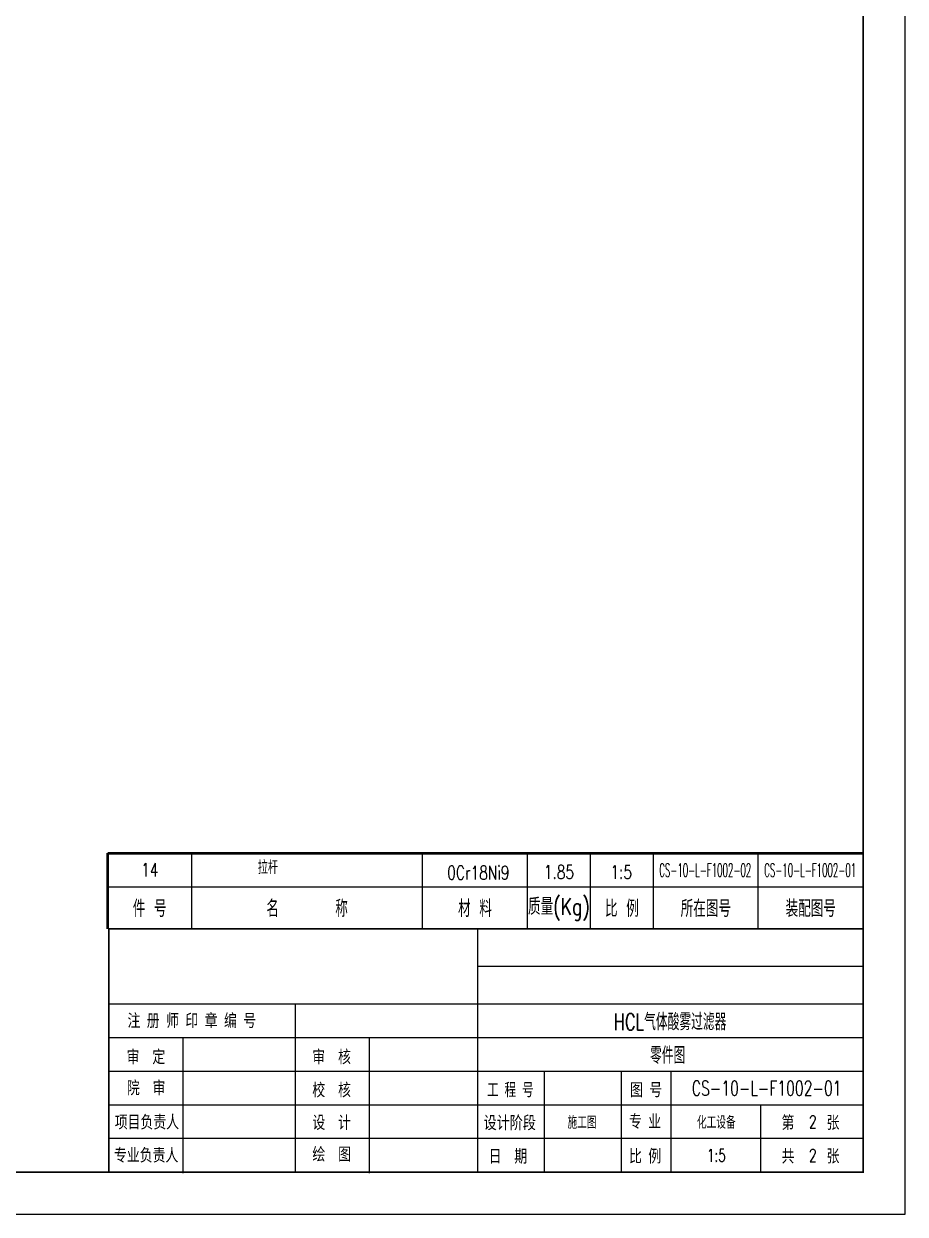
# Model space of a CAD drawing. Header units: millimetres. Extents: x 3722 to 10352, y -3393 to 2547.
# Drawn here: x 9302 to 10352, y -774 to 644 of the extents above; entities that cross this region are included whole.
import ezdxf
from ezdxf.enums import TextEntityAlignment as Align

# ---------------------------------------------------------------- set-up
doc = ezdxf.new("R2010")
doc.units = ezdxf.units.MM
doc.layers.add('CDR_DWG1', color=1, linetype='Continuous', lineweight=50)
doc.layers.add('K1', color=4, linetype='Continuous')
doc.styles.add('hzfs', font='simplex.shx', dxfattribs={"width": 0.7, "bigfont": 'hzfs.shx'})
doc.styles.add('ST', font='', dxfattribs={"width": 0.75})
doc.styles.get('ST').set_extended_font_data('SimSun')

msp = doc.modelspace()

# ---------------------------------------------------------------- linework, layer by layer
for p, q in [((10351.9, -773.5), (10351.9, 2196.5)), ((9501.9, -433.5), (9501.9, -343.5)), ((9776.9, -433.5), (9776.9, -343.5)), ((9901.9, -433.5), (9901.9, -343.5)), ((9976.9, -433.5), (9976.9, -343.5)), ((10051.9, -433.5), (10051.9, -343.5)), ((10176.9, -433.5), (10176.9, -343.5)), ((9401.9, -383.5), (10301.9, -383.5)), ((10301.9, -478.5), (9842.7, -478.5)), ((10301.9, -523.5), (9403.3, -523.5)), ((10301.9, -563.5), (9403.3, -563.5)), ((10301.9, -603.5), (9403.3, -603.5)), ((10072.5, -603.5), (10072.5, -723.5)), ((10301.9, -643.5), (9403.3, -643.5)), ((10301.9, -683.5), (9403.3, -683.5)), ((8251.9, -773.5), (10351.9, -773.5))]:
    msp.add_line(p, q)
at = {"color": 7}
for p, q in [((9842.7, -723.5), (9842.7, -433.5)), ((9625.4, -723.5), (9625.4, -523.5)), ((9491.8, -724.7), (9491.8, -563.5)), ((9713.9, -724.7), (9713.9, -563.5)), ((9922.1, -723.5), (9922.1, -603.5)), ((10014.1, -723.5), (10014.1, -603.5)), ((10179.9, -723.5), (10179.9, -643.5))]:
    msp.add_line(p, q, dxfattribs=at)
at = {"layer": 'CDR_DWG1'}
for p, q in [((9401.9, -343.5), (10301.9, -343.5)), ((9401.9, -433.5), (9401.9, -343.5))]:
    msp.add_line(p, q, dxfattribs=at)
at = {"layer": 'K1', "color": 7}
msp.add_line((9403.3, -723.5), (9403.3, -433.5), dxfattribs=at)
at = {"layer": 'K1', "const_width": 2}
msp.add_lwpolyline([(10301.9, -723.5), (10301.9, 2071.5), (8301.9, 2071.5), (8301.9, -723.5)], close=True, dxfattribs=at)
at = {"layer": 'K1', "color": 7}
for points in [[(10301.9, -433.5, 2, 2, 0), (9403.3, -433.5, 2, 2, 0), (9403.3, -723.5, 2, 2, 0)], [(10301.9, -433.5, 2, 2, 0), (10301.9, -723.5, 2, 2, 0)], [(10301.9, -723.5, 2, 2, 0), (9403.3, -723.5, 2, 2, 0)]]:
    msp.add_lwpolyline(points, format="xyseb", dxfattribs=at)

# ---------------------------------------------------------------- texts
for s, height, style, width, p in [('拉杆', 16, 'hzfs', 0.75, (9580.7, -368.4)), ('注 册 师 印 章 编 号', 15, 'ST', 0.75, (9425.4, -550.2)), ('审  定', 15, 'ST', 0.75, (9424.4, -593.4)), ('审  核', 15, 'ST', 0.75, (9645.6, -593.4)), ('院  审', 15, 'ST', 0.75, (9424.7, -630.3)), ('校  核', 15, 'ST', 0.75, (9645.6, -632.8)), ('工 程 号', 15, 'ST', 0.68, (9853.7, -632.6)), ('图 号', 15, 'ST', 0.75, (10024.1, -632.6)), ('项目负责人', 15, 'ST', 0.75, (9410.2, -671.1)), ('设  计', 15, 'ST', 0.75, (9645.6, -671.6)), ('设计阶段', 15, 'ST', 0.76, (9849.7, -671.9)), ('专 业', 15, 'ST', 0.75, (10022.8, -670.2)), ('第     张 ', 15, 'ST', 0.75, (10204.6, -671.6)), ('专业负责人', 15, 'ST', 0.75, (9409.3, -710.5)), ('绘  图', 15, 'ST', 0.75, (9645.7, -709.3)), ('比 例', 15, 'ST', 0.75, (10022.9, -711.6)), ('共     张', 15, 'ST', 0.75, (10204.6, -711.6)), ('日  期', 15, 'ST', 0.75, (9855.6, -711.8))]:
    msp.add_text(s, height=height, dxfattribs=dict(style=style, width=width)).set_placement(p)
at = {"style": 'hzfs'}
for s, height, width, p in [('14', 16, 0.75, (9451.9, -363.5)), ('1.85', 16, 0.75, (9939.4, -366)), ('CS-10-L-F1002-02', 16, 0.47, (10113.7, -363.7)), ('CS-10-L-F1002-01', 16, 0.47, (10238.7, -363.7)), ('质量(Kg)', 20, 0.75, (9939.4, -408.5)), ('件 号', 20, 0.75, (9451.9, -408.5)), ('名      称', 20, 0.75, (9639.4, -408.5)), ('材 料', 20, 0.75, (9839.4, -408.5)), ('比 例', 20, 0.75, (10014.4, -408.5)), ('所在图号', 20, 0.75, (10114.4, -408.5)), ('装配图号', 20, 0.75, (10239.4, -408.5))]:
    msp.add_text(s, height=height, dxfattribs=dict(at, width=width)).set_placement(p, align=Align.MIDDLE)
at = {"style": 'hzfs', "width": 0.75}
for s, p in [('0Cr18Ni9', (9843.4, -374.7)), ('1:5', (10013.6, -374.1))]:
    msp.add_text(s, height=16, dxfattribs=at).set_placement(p, align=Align.CENTER)
at = {"linetype": 'ByBlock', "style": 'hzfs', "width": 0.7}
for s, height, p in [('HCL气体酸雾过滤器', 20, (10071.9, -543.5)), ('零件图', 20, (10068.9, -583.5)), ('CS-10-L-F1002-01', 17.5, (10186.9, -623.5)), ('施工图', 15, (9966.9, -663.5)), ('化工设备', 15, (10126.9, -663.5)), ('2', 15, (10241.9, -663.5)), ('1:5', 15, (10126.9, -703.5)), ('2', 15, (10241.9, -703.5))]:
    msp.add_text(s, height=height, dxfattribs=at).set_placement(p, align=Align.MIDDLE)

doc.saveas('drawing.dxf')
